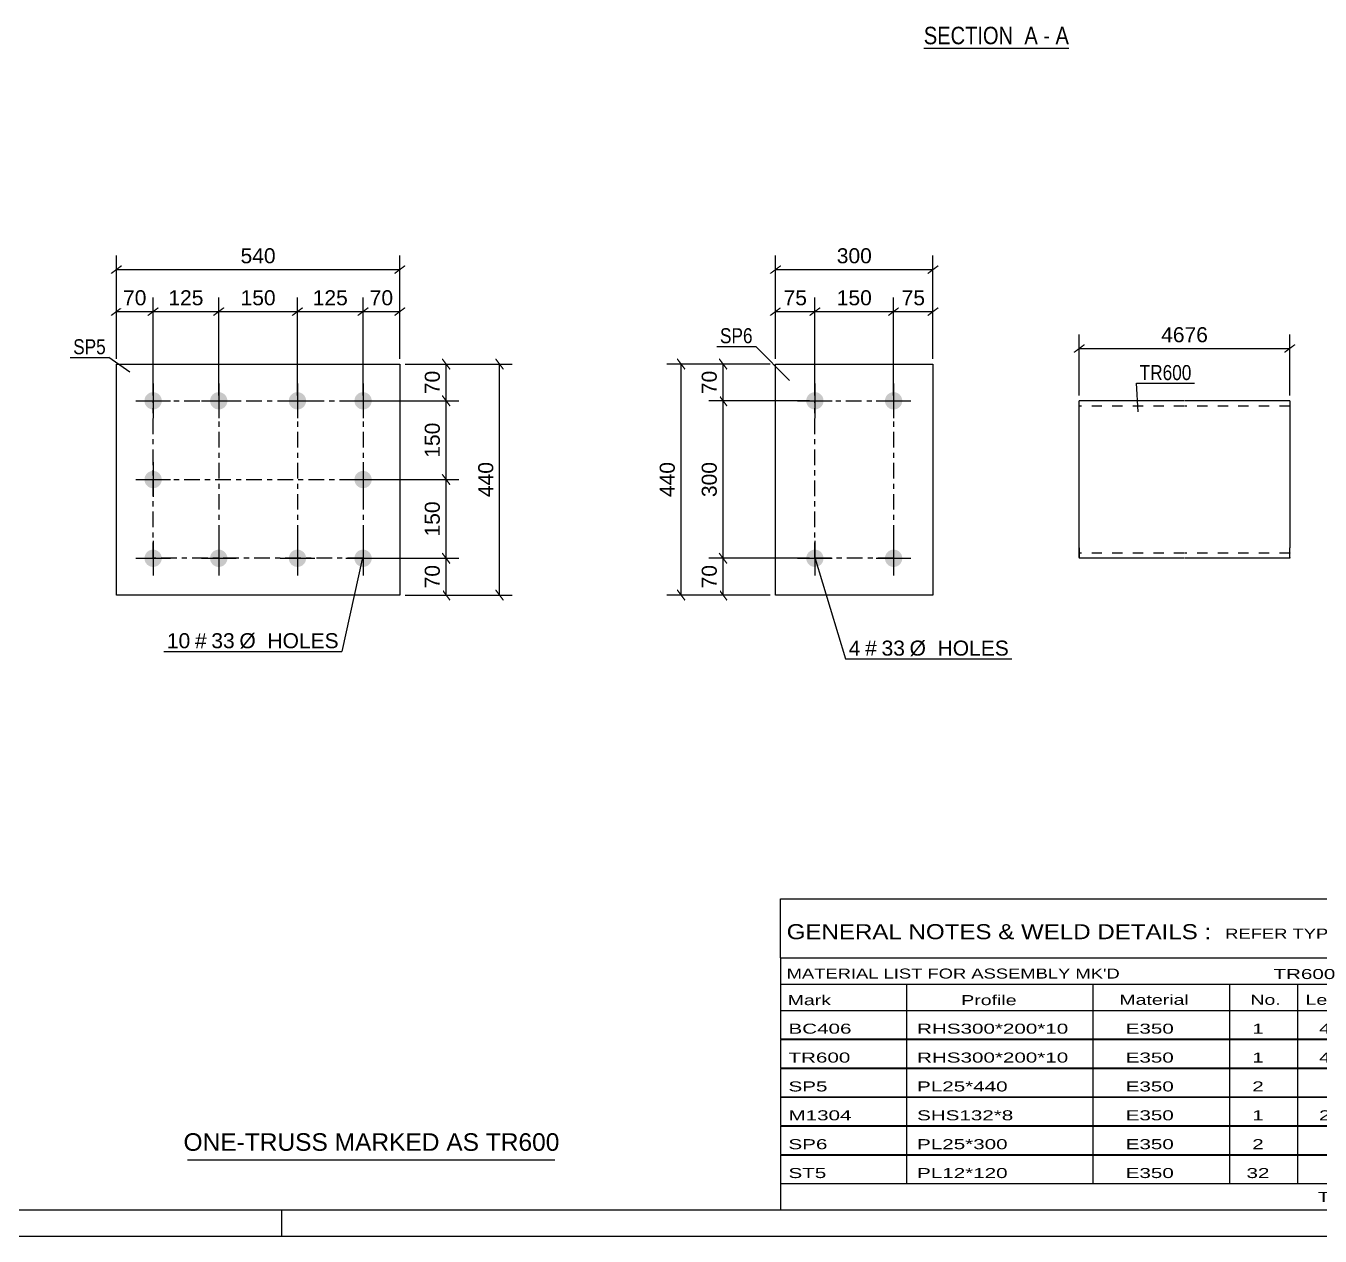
# Model space of a CAD drawing. Header units: millimetres. Extents: x 0 to 841, y 0 to 594.
# Drawn here: x 372.2 to 618.8, y 0 to 230.5 of the extents above; entities that cross this region are included whole.
import ezdxf

# ---------------------------------------------------------------- set-up
doc = ezdxf.new("R2010")
doc.units = ezdxf.units.MM
doc.linetypes.add('DXK_LINE_DOT2', pattern=[3.9198, 1.9599, -1.9599])
doc.linetypes.add('DXK_LINE_DOT3', pattern=[5.9187, 2.979, -0.9799, 0.9799, -0.9799])
doc.styles.add('Arial', font='arial.ttf', dxfattribs={"height": 0.2})
doc.styles.add('Arial Narrow', font='ARIALN.TTF', dxfattribs={"height": 0.2})

# ---------------------------------------------------------------- blocks, each defined once
blk = doc.blocks.new('Unknown-122566984-1134')
at = {"color": 5, "linetype": 'Continuous'}
for p, q in [((5, 5), (836, 5)), ((421, 0), (421, 5)), ((0, 0), (841, 0))]:
    blk.add_line(p, q, dxfattribs=at)
blk = doc.blocks.new('Unknown-122566984-13 - 2287')
at = {"color": 6, "linetype": 'Continuous'}
blk.add_line((543.28, 226.29), (570.93, 226.29), dxfattribs=at)
at = {"color": 0, "linetype": 'Continuous'}
blk.add_wipeout([(561.39, 227.04), (561.39, 230.54), (543.28, 230.54), (543.28, 227.04)], dxfattribs=at)
at = {"color": 7, "linetype": 'Continuous', "style": 'Arial Narrow'}
blk.add_text('SECTION ', height=3.34, dxfattribs=at).set_placement((543.28, 227.04))
at = {"color": 0, "linetype": 'Continuous'}
blk.add_wipeout([(565, 227.04), (565, 230.54), (562.44, 230.54), (562.44, 227.04)], dxfattribs=at)
blk.add_wipeout([(567.32, 227.04), (567.32, 230.54), (566.05, 230.54), (566.05, 227.04)], dxfattribs=at)
at = {"color": 7, "linetype": 'Continuous', "style": 'Arial Narrow'}
blk.add_text('A', height=3.34, dxfattribs=at).set_placement((562.44, 227.04))
at = {"color": 0, "linetype": 'Continuous'}
blk.add_wipeout([(570.93, 227.04), (570.93, 230.54), (568.37, 230.54), (568.37, 227.04)], dxfattribs=at)
at = {"color": 7, "linetype": 'Continuous', "style": 'Arial Narrow'}
for s, p in [('A', (568.37, 227.04)), ('-', (566.05, 227.04))]:
    blk.add_text(s, height=3.34, dxfattribs=at).set_placement(p)
blk = doc.blocks.new('Bolt-122566984-1923 - 1876')
at = {"linetype": 'Continuous'}
for points in [[(396.45, 160.77, -1), (396.45, 157.47, -1)], [(408.95, 160.77, -1), (408.95, 157.47, -1)], [(423.95, 160.77, -1), (423.95, 157.47, -1)], [(436.45, 160.77, -1), (436.45, 157.47, -1)], [(396.45, 145.77, -1), (396.45, 142.47, -1)], [(436.45, 145.77, -1), (436.45, 142.47, -1)], [(396.45, 130.77, -1), (396.45, 127.47, -1)], [(408.95, 130.77, -1), (408.95, 127.47, -1)], [(423.95, 130.77, -1), (423.95, 127.47, -1)], [(436.45, 130.77, -1), (436.45, 127.47, -1)]]:
    blk.add_hatch(color=1, dxfattribs=at).paths.add_polyline_path(points)
at = {"color": 1, "linetype": 'Continuous'}
for p, q in [((396.45, 162.42), (396.45, 155.82)), ((408.95, 162.42), (408.95, 155.82)), ((423.95, 162.42), (423.95, 155.82)), ((436.45, 162.42), (436.45, 155.82)), ((393.15, 159.12), (399.75, 159.12)), ((405.65, 159.12), (412.25, 159.12)), ((420.65, 159.12), (427.25, 159.12)), ((433.15, 159.12), (439.75, 159.12)), ((396.45, 147.42), (396.45, 140.82)), ((436.45, 147.42), (436.45, 140.82)), ((393.15, 144.12), (399.75, 144.12)), ((433.15, 144.12), (439.75, 144.12)), ((396.45, 132.42), (396.45, 125.82)), ((408.95, 132.42), (408.95, 125.82)), ((423.95, 132.42), (423.95, 125.82)), ((436.45, 132.42), (436.45, 125.82)), ((393.15, 129.12), (399.75, 129.12)), ((405.65, 129.12), (412.25, 129.12)), ((420.65, 129.12), (427.25, 129.12)), ((433.15, 129.12), (439.75, 129.12))]:
    blk.add_line(p, q, dxfattribs=at)
blk = doc.blocks.new('Part-122566984-1892 - 1876')
at = {"color": 2, "linetype": 'Continuous'}
for p, q in [((389.45, 122.12), (389.45, 166.12)), ((389.45, 166.12), (443.45, 166.12)), ((443.45, 166.12), (443.45, 122.12)), ((443.45, 122.12), (389.45, 122.12))]:
    blk.add_line(p, q, dxfattribs=at)
blk = doc.blocks.new('Part-122566984-1611 - 1605')
at = {"color": 2, "linetype": 'Continuous'}
for p, q in [((592.9, 159.12), (572.9, 159.12)), ((572.9, 131.12), (572.9, 159.12)), ((613, 159.12), (593, 159.12)), ((613, 159.12), (613, 157.12)), ((613, 157.12), (613, 131.12)), ((572.9, 131.12), (572.9, 129.12)), ((613, 129.12), (613, 131.12)), ((592.9, 129.12), (572.9, 129.12)), ((613, 129.12), (593, 129.12))]:
    blk.add_line(p, q, dxfattribs=at)
at = {"color": 7, "linetype": 'DXK_LINE_DOT2'}
for p, q in [((592.9, 158.12), (572.9, 158.12)), ((613, 158.12), (593, 158.12)), ((572.9, 129.27), (572.9, 131.12)), ((613, 130.12), (613, 131.12)), ((572.9, 130.12), (572.9, 130.19)), ((592.9, 130.12), (572.9, 130.12)), ((613, 130.12), (593, 130.12)), ((613, 130.19), (613, 130.12)), ((613, 129.27), (613, 129.12))]:
    blk.add_line(p, q, dxfattribs=at)
blk = doc.blocks.new('Bolt-122566984-1771 - 1713')
at = {"linetype": 'Continuous'}
for points in [[(522.53, 160.77, -1), (522.53, 157.47, -1)], [(537.53, 160.77, -1), (537.53, 157.47, -1)], [(522.53, 130.77, -1), (522.53, 127.47, -1)], [(537.53, 130.77, -1), (537.53, 127.47, -1)]]:
    blk.add_hatch(color=1, dxfattribs=at).paths.add_polyline_path(points)
at = {"color": 1, "linetype": 'Continuous'}
for p, q in [((522.53, 162.42), (522.53, 155.82)), ((537.53, 162.42), (537.53, 155.82)), ((519.23, 159.12), (525.83, 159.12)), ((534.23, 159.12), (540.83, 159.12)), ((522.53, 132.42), (522.53, 125.82)), ((537.53, 132.42), (537.53, 125.82)), ((519.23, 129.12), (525.83, 129.12)), ((534.23, 129.12), (540.83, 129.12))]:
    blk.add_line(p, q, dxfattribs=at)
blk = doc.blocks.new('Part-122566984-1776 - 1713')
at = {"color": 2, "linetype": 'Continuous'}
for p, q in [((515.03, 122.12), (515.03, 166.12)), ((515.03, 166.12), (545.03, 166.12)), ((545.03, 166.12), (545.03, 122.12)), ((545.03, 122.12), (515.03, 122.12))]:
    blk.add_line(p, q, dxfattribs=at)
blk = doc.blocks.new('Rectangle-122566984-2019 - 1876')
at = {"color": 1, "linetype": 'DXK_LINE_DOT3'}
blk.add_lwpolyline([(396.45, 159.12), (436.45, 159.12), (436.45, 129.12), (396.45, 129.12), (396.45, 159.12)], close=True, dxfattribs=at)
blk = doc.blocks.new('Rectangle-122566984-1861 - 1713')
at = {"color": 1, "linetype": 'DXK_LINE_DOT3'}
blk.add_lwpolyline([(522.53, 159.12), (537.53, 159.12), (537.53, 129.12), (522.53, 129.12), (522.53, 159.12)], close=True, dxfattribs=at)
blk = doc.blocks.new('Line-122566984-1998 - 1876')
at = {"color": 1, "linetype": 'DXK_LINE_DOT3'}
blk.add_line((408.95, 159.12), (408.95, 129.12), dxfattribs=at)
blk = doc.blocks.new('Line-122566984-2005 - 1876')
at = {"color": 1, "linetype": 'DXK_LINE_DOT3'}
blk.add_line((423.95, 159.12), (423.95, 129.12), dxfattribs=at)
blk = doc.blocks.new('Line-122566984-2012 - 1876')
at = {"color": 1, "linetype": 'DXK_LINE_DOT3'}
blk.add_line((396.45, 144.12), (436.45, 144.12), dxfattribs=at)
blk = doc.blocks.new('StraightDimension-122566984-1948 - 1876')
at = {"linetype": 'Continuous'}
for points in [[(390.35, 176.94), (390.55, 176.79), (388.55, 175.29), (388.35, 175.44)], [(395.55, 175.29), (395.35, 175.44), (397.35, 176.94), (397.55, 176.79)]]:
    blk.add_hatch(color=7, dxfattribs=at).paths.add_polyline_path(points)
at = {"color": 7, "linetype": 'Continuous'}
for p, q in [((389.45, 167.12), (389.45, 178.82)), ((396.45, 160.12), (396.45, 178.82)), ((389.45, 176.12), (396.45, 176.12))]:
    blk.add_line(p, q, dxfattribs=at)
at = {"color": 0}
blk.add_wipeout([(395.77, 176.72), (395.77, 180.92), (390.12, 180.92), (390.12, 176.72)], dxfattribs=at)
at = {"color": 3, "style": 'Arial'}
blk.add_text('70', height=2.865, dxfattribs=at).set_placement((390.72, 177.32))
blk = doc.blocks.new('StraightDimension-122566984-1925 - 1876')
at = {"linetype": 'Continuous'}
for points in [[(388.55, 183.29), (388.35, 183.44), (390.35, 184.94), (390.55, 184.79)], [(444.35, 184.94), (444.55, 184.79), (442.55, 183.29), (442.35, 183.44)]]:
    blk.add_hatch(color=7, dxfattribs=at).paths.add_polyline_path(points)
at = {"color": 7, "linetype": 'Continuous'}
for p, q in [((389.45, 167.12), (389.45, 186.82)), ((443.45, 167.12), (443.45, 186.82)), ((389.45, 184.12), (443.45, 184.12))]:
    blk.add_line(p, q, dxfattribs=at)
at = {"color": 0}
blk.add_wipeout([(420.38, 184.72), (420.38, 188.92), (412.51, 188.92), (412.51, 184.72)], dxfattribs=at)
at = {"color": 3, "style": 'Arial'}
blk.add_text('540', height=2.865, dxfattribs=at).set_placement((413.11, 185.32))
blk = doc.blocks.new('StraightDimension-122566984-1938 - 1876')
at = {"linetype": 'Continuous'}
for points in [[(437.35, 176.94), (437.55, 176.79), (435.55, 175.29), (435.35, 175.44)], [(442.55, 175.29), (442.35, 175.44), (444.35, 176.94), (444.55, 176.79)]]:
    blk.add_hatch(color=7, dxfattribs=at).paths.add_polyline_path(points)
at = {"color": 7, "linetype": 'Continuous'}
for p, q in [((436.45, 160.12), (436.45, 178.82)), ((443.45, 167.12), (443.45, 178.82)), ((436.45, 176.12), (443.45, 176.12))]:
    blk.add_line(p, q, dxfattribs=at)
at = {"color": 0}
blk.add_wipeout([(442.77, 176.72), (442.77, 180.92), (437.12, 180.92), (437.12, 176.72)], dxfattribs=at)
at = {"color": 3, "style": 'Arial'}
blk.add_text('70', height=2.865, dxfattribs=at).set_placement((437.72, 177.32))
blk = doc.blocks.new('StraightDimension-122566984-1963 - 1876')
at = {"linetype": 'Continuous'}
for points in [[(461.62, 167.02), (461.77, 167.22), (463.27, 165.22), (463.12, 165.02)], [(463.27, 121.22), (463.12, 121.02), (461.62, 123.02), (461.77, 123.22)]]:
    blk.add_hatch(color=7, dxfattribs=at).paths.add_polyline_path(points)
at = {"color": 7, "linetype": 'Continuous'}
for p, q in [((444.45, 166.12), (464.85, 166.12)), ((462.45, 122.12), (462.45, 166.12)), ((444.45, 122.12), (464.85, 122.12))]:
    blk.add_line(p, q, dxfattribs=at)
at = {"color": 0}
blk.add_wipeout([(461.85, 148.05), (457.65, 148.05), (457.65, 140.18), (461.85, 140.18)], dxfattribs=at)
at = {"color": 3, "style": 'Arial'}
blk.add_text('440', height=2.865, rotation=90.0002, dxfattribs=at).set_placement((461.25, 140.78))
blk = doc.blocks.new('StraightDimension-122566984-1976 - 1876')
at = {"linetype": 'Continuous'}
for points in [[(453.1, 165.22), (452.95, 165.02), (451.45, 167.02), (451.6, 167.22)], [(451.45, 160.02), (451.6, 160.22), (453.1, 158.22), (452.95, 158.02)]]:
    blk.add_hatch(color=7, dxfattribs=at).paths.add_polyline_path(points)
at = {"color": 7, "linetype": 'Continuous'}
for p, q in [((444.45, 166.12), (454.67, 166.12)), ((452.27, 159.12), (452.27, 166.12)), ((437.45, 159.12), (454.67, 159.12))]:
    blk.add_line(p, q, dxfattribs=at)
at = {"color": 0}
blk.add_wipeout([(451.67, 165.44), (447.47, 165.44), (447.47, 159.79), (451.67, 159.79)], dxfattribs=at)
at = {"color": 3, "style": 'Arial'}
blk.add_text('70', height=2.865, rotation=90.0002, dxfattribs=at).set_placement((451.07, 160.39))
blk = doc.blocks.new('StraightDimension-122566984-1986 - 1876')
at = {"linetype": 'Continuous'}
for points in [[(453.1, 128.22), (452.95, 128.02), (451.45, 130.02), (451.6, 130.22)], [(451.45, 123.02), (451.6, 123.22), (453.1, 121.22), (452.95, 121.02)]]:
    blk.add_hatch(color=7, dxfattribs=at).paths.add_polyline_path(points)
at = {"color": 7, "linetype": 'Continuous'}
for p, q in [((437.45, 129.12), (454.67, 129.12)), ((452.27, 122.12), (452.27, 129.12)), ((444.45, 122.12), (454.67, 122.12))]:
    blk.add_line(p, q, dxfattribs=at)
at = {"color": 0}
blk.add_wipeout([(451.67, 128.44), (447.47, 128.44), (447.47, 122.79), (451.67, 122.79)], dxfattribs=at)
at = {"color": 3, "style": 'Arial'}
blk.add_text('70', height=2.865, rotation=90.0002, dxfattribs=at).set_placement((451.07, 123.39))
blk = doc.blocks.new('StraightDimension-122566984-4180 - 1876')
at = {"linetype": 'Continuous'}
for points in [[(395.55, 175.29), (395.35, 175.44), (397.35, 176.94), (397.55, 176.79)], [(409.85, 176.94), (410.05, 176.79), (408.05, 175.29), (407.85, 175.44)]]:
    blk.add_hatch(color=7, dxfattribs=at).paths.add_polyline_path(points)
at = {"color": 7, "linetype": 'Continuous'}
for p, q in [((396.45, 160.12), (396.45, 178.82)), ((408.95, 160.12), (408.95, 178.82)), ((396.45, 176.12), (408.95, 176.12))]:
    blk.add_line(p, q, dxfattribs=at)
at = {"color": 0}
blk.add_wipeout([(406.63, 176.72), (406.63, 180.92), (398.76, 180.92), (398.76, 176.72)], dxfattribs=at)
at = {"color": 3, "style": 'Arial'}
blk.add_text('125', height=2.865, dxfattribs=at).set_placement((399.36, 177.32))
blk = doc.blocks.new('StraightDimension-122566984-4182 - 1876')
at = {"linetype": 'Continuous'}
for points in [[(408.05, 175.29), (407.85, 175.44), (409.85, 176.94), (410.05, 176.79)], [(424.85, 176.94), (425.05, 176.79), (423.05, 175.29), (422.85, 175.44)]]:
    blk.add_hatch(color=7, dxfattribs=at).paths.add_polyline_path(points)
at = {"color": 7, "linetype": 'Continuous'}
for p, q in [((408.95, 160.12), (408.95, 178.82)), ((423.95, 160.12), (423.95, 178.82)), ((408.95, 176.12), (423.95, 176.12))]:
    blk.add_line(p, q, dxfattribs=at)
at = {"color": 0}
blk.add_wipeout([(420.38, 176.72), (420.38, 180.92), (412.51, 180.92), (412.51, 176.72)], dxfattribs=at)
at = {"color": 3, "style": 'Arial'}
blk.add_text('150', height=2.865, dxfattribs=at).set_placement((413.11, 177.32))
blk = doc.blocks.new('StraightDimension-122566984-4184 - 1876')
at = {"linetype": 'Continuous'}
for points in [[(423.05, 175.29), (422.85, 175.44), (424.85, 176.94), (425.05, 176.79)], [(437.35, 176.94), (437.55, 176.79), (435.55, 175.29), (435.35, 175.44)]]:
    blk.add_hatch(color=7, dxfattribs=at).paths.add_polyline_path(points)
at = {"color": 7, "linetype": 'Continuous'}
for p, q in [((423.95, 160.12), (423.95, 178.82)), ((436.45, 160.12), (436.45, 178.82)), ((423.95, 176.12), (436.45, 176.12))]:
    blk.add_line(p, q, dxfattribs=at)
at = {"color": 0}
blk.add_wipeout([(434.13, 176.72), (434.13, 180.92), (426.26, 180.92), (426.26, 176.72)], dxfattribs=at)
at = {"color": 3, "style": 'Arial'}
blk.add_text('125', height=2.865, dxfattribs=at).set_placement((426.86, 177.32))
blk = doc.blocks.new('StraightDimension-122566984-4204 - 1876')
at = {"linetype": 'Continuous'}
for points in [[(451.45, 145.02), (451.6, 145.22), (453.1, 143.22), (452.95, 143.02)], [(453.1, 128.22), (452.95, 128.02), (451.45, 130.02), (451.6, 130.22)]]:
    blk.add_hatch(color=7, dxfattribs=at).paths.add_polyline_path(points)
at = {"color": 7, "linetype": 'Continuous'}
for p, q in [((437.45, 144.12), (454.67, 144.12)), ((452.27, 129.12), (452.27, 144.12)), ((437.45, 129.12), (454.67, 129.12))]:
    blk.add_line(p, q, dxfattribs=at)
at = {"color": 0}
blk.add_wipeout([(451.67, 140.55), (447.47, 140.55), (447.47, 132.68), (451.67, 132.68)], dxfattribs=at)
at = {"color": 3, "style": 'Arial'}
blk.add_text('150', height=2.865, rotation=90.0002, dxfattribs=at).set_placement((451.07, 133.28))
blk = doc.blocks.new('StraightDimension-122566984-4206 - 1876')
at = {"linetype": 'Continuous'}
for points in [[(451.45, 160.02), (451.6, 160.22), (453.1, 158.22), (452.95, 158.02)], [(453.1, 143.22), (452.95, 143.02), (451.45, 145.02), (451.6, 145.22)]]:
    blk.add_hatch(color=7, dxfattribs=at).paths.add_polyline_path(points)
at = {"color": 7, "linetype": 'Continuous'}
for p, q in [((437.45, 159.12), (454.67, 159.12)), ((452.27, 144.12), (452.27, 159.12)), ((437.45, 144.12), (454.67, 144.12))]:
    blk.add_line(p, q, dxfattribs=at)
at = {"color": 0}
blk.add_wipeout([(451.67, 155.55), (447.47, 155.55), (447.47, 147.68), (451.67, 147.68)], dxfattribs=at)
at = {"color": 3, "style": 'Arial'}
blk.add_text('150', height=2.865, rotation=90.0002, dxfattribs=at).set_placement((451.07, 148.28))
blk = doc.blocks.new('StraightDimension-122566984-1616 - 1605')
at = {"linetype": 'Continuous'}
for points in [[(572, 168.26), (571.8, 168.41), (573.8, 169.91), (574, 169.76)], [(613.9, 169.91), (614.1, 169.76), (612.1, 168.26), (611.9, 168.41)]]:
    blk.add_hatch(color=7, dxfattribs=at).paths.add_polyline_path(points)
at = {"color": 7, "linetype": 'Continuous'}
for p, q in [((572.9, 160.12), (572.9, 171.78)), ((613, 160.12), (613, 171.78)), ((572.9, 169.08), (613, 169.08))]:
    blk.add_line(p, q, dxfattribs=at)
at = {"color": 0}
blk.add_wipeout([(597.99, 169.68), (597.99, 173.88), (587.9, 173.88), (587.9, 169.68)], dxfattribs=at)
at = {"color": 3, "style": 'Arial'}
blk.add_text('4676', height=2.865, dxfattribs=at).set_placement((588.5, 170.28))
blk = doc.blocks.new('StraightDimension-122566984-1851 - 1713')
at = {"linetype": 'Continuous'}
for points in [[(514.13, 183.29), (513.93, 183.44), (515.93, 184.94), (516.13, 184.79)], [(545.93, 184.94), (546.13, 184.79), (544.13, 183.29), (543.93, 183.44)]]:
    blk.add_hatch(color=7, dxfattribs=at).paths.add_polyline_path(points)
at = {"color": 7, "linetype": 'Continuous'}
for p, q in [((515.03, 167.12), (515.03, 186.82)), ((545.03, 167.12), (545.03, 186.82)), ((515.03, 184.12), (545.03, 184.12))]:
    blk.add_line(p, q, dxfattribs=at)
at = {"color": 0}
blk.add_wipeout([(533.97, 184.72), (533.97, 188.92), (526.1, 188.92), (526.1, 184.72)], dxfattribs=at)
at = {"color": 3, "style": 'Arial'}
blk.add_text('300', height=2.865, dxfattribs=at).set_placement((526.7, 185.32))
blk = doc.blocks.new('StraightDimension-122566984-1788 - 1713')
at = {"linetype": 'Continuous'}
for points in [[(504.21, 160.02), (504.36, 160.22), (505.86, 158.22), (505.71, 158.02)], [(505.86, 128.22), (505.71, 128.02), (504.21, 130.02), (504.36, 130.22)]]:
    blk.add_hatch(color=7, dxfattribs=at).paths.add_polyline_path(points)
at = {"color": 7, "linetype": 'Continuous'}
for p, q in [((521.53, 159.12), (502.33, 159.12)), ((505.03, 129.12), (505.03, 159.12)), ((521.53, 129.12), (502.33, 129.12))]:
    blk.add_line(p, q, dxfattribs=at)
at = {"color": 0}
blk.add_wipeout([(504.43, 148.05), (500.23, 148.05), (500.23, 140.18), (504.43, 140.18)], dxfattribs=at)
at = {"color": 3, "style": 'Arial'}
blk.add_text('300', height=2.865, rotation=90.0002, dxfattribs=at).set_placement((503.83, 140.78))
blk = doc.blocks.new('StraightDimension-122566984-1778 - 1713')
at = {"linetype": 'Continuous'}
for points in [[(505.86, 165.22), (505.71, 165.02), (504.21, 167.02), (504.36, 167.22)], [(504.21, 160.02), (504.36, 160.22), (505.86, 158.22), (505.71, 158.02)]]:
    blk.add_hatch(color=7, dxfattribs=at).paths.add_polyline_path(points)
at = {"color": 7, "linetype": 'Continuous'}
for p, q in [((514.03, 166.12), (502.33, 166.12)), ((505.03, 159.12), (505.03, 166.12)), ((521.53, 159.12), (502.33, 159.12))]:
    blk.add_line(p, q, dxfattribs=at)
at = {"color": 0}
blk.add_wipeout([(504.43, 165.44), (500.23, 165.44), (500.23, 159.79), (504.43, 159.79)], dxfattribs=at)
at = {"color": 3, "style": 'Arial'}
blk.add_text('70', height=2.865, rotation=90.0002, dxfattribs=at).set_placement((503.83, 160.39))
blk = doc.blocks.new('StraightDimension-122566984-1798 - 1713')
at = {"linetype": 'Continuous'}
for points in [[(505.86, 128.22), (505.71, 128.02), (504.21, 130.02), (504.36, 130.22)], [(504.21, 123.02), (504.36, 123.22), (505.86, 121.22), (505.71, 121.02)]]:
    blk.add_hatch(color=7, dxfattribs=at).paths.add_polyline_path(points)
at = {"color": 7, "linetype": 'Continuous'}
for p, q in [((521.53, 129.12), (502.33, 129.12)), ((505.03, 122.12), (505.03, 129.12)), ((514.03, 122.12), (502.33, 122.12))]:
    blk.add_line(p, q, dxfattribs=at)
at = {"color": 0}
blk.add_wipeout([(504.43, 128.44), (500.23, 128.44), (500.23, 122.79), (504.43, 122.79)], dxfattribs=at)
at = {"color": 3, "style": 'Arial'}
blk.add_text('70', height=2.865, rotation=90.0002, dxfattribs=at).set_placement((503.83, 123.39))
blk = doc.blocks.new('StraightDimension-122566984-1809 - 1713')
at = {"linetype": 'Continuous'}
for points in [[(496.21, 167.02), (496.36, 167.22), (497.86, 165.22), (497.71, 165.02)], [(497.86, 121.22), (497.71, 121.02), (496.21, 123.02), (496.36, 123.22)]]:
    blk.add_hatch(color=7, dxfattribs=at).paths.add_polyline_path(points)
at = {"color": 7, "linetype": 'Continuous'}
for p, q in [((514.03, 166.12), (494.33, 166.12)), ((497.03, 122.12), (497.03, 166.12)), ((514.03, 122.12), (494.33, 122.12))]:
    blk.add_line(p, q, dxfattribs=at)
at = {"color": 0}
blk.add_wipeout([(496.43, 148.05), (492.23, 148.05), (492.23, 140.18), (496.43, 140.18)], dxfattribs=at)
at = {"color": 3, "style": 'Arial'}
blk.add_text('440', height=2.865, rotation=90.0002, dxfattribs=at).set_placement((495.83, 140.78))
blk = doc.blocks.new('StraightDimension-122566984-1820 - 1713')
at = {"linetype": 'Continuous'}
for points in [[(515.93, 176.94), (516.13, 176.79), (514.13, 175.29), (513.93, 175.44)], [(521.63, 175.29), (521.43, 175.44), (523.43, 176.94), (523.63, 176.79)]]:
    blk.add_hatch(color=7, dxfattribs=at).paths.add_polyline_path(points)
at = {"color": 7, "linetype": 'Continuous'}
for p, q in [((515.03, 167.12), (515.03, 178.82)), ((522.53, 160.12), (522.53, 178.82)), ((515.03, 176.12), (522.53, 176.12))]:
    blk.add_line(p, q, dxfattribs=at)
at = {"color": 0}
blk.add_wipeout([(521.61, 176.72), (521.61, 180.92), (515.96, 180.92), (515.96, 176.72)], dxfattribs=at)
at = {"color": 3, "style": 'Arial'}
blk.add_text('75', height=2.865, dxfattribs=at).set_placement((516.56, 177.32))
blk = doc.blocks.new('StraightDimension-122566984-1830 - 1713')
at = {"linetype": 'Continuous'}
for points in [[(521.63, 175.29), (521.43, 175.44), (523.43, 176.94), (523.63, 176.79)], [(538.43, 176.94), (538.63, 176.79), (536.63, 175.29), (536.43, 175.44)]]:
    blk.add_hatch(color=7, dxfattribs=at).paths.add_polyline_path(points)
at = {"color": 7, "linetype": 'Continuous'}
for p, q in [((522.53, 160.12), (522.53, 178.82)), ((537.53, 160.12), (537.53, 178.82)), ((522.53, 176.12), (537.53, 176.12))]:
    blk.add_line(p, q, dxfattribs=at)
at = {"color": 0}
blk.add_wipeout([(533.97, 176.72), (533.97, 180.92), (526.1, 180.92), (526.1, 176.72)], dxfattribs=at)
at = {"color": 3, "style": 'Arial'}
blk.add_text('150', height=2.865, dxfattribs=at).set_placement((526.7, 177.32))
blk = doc.blocks.new('StraightDimension-122566984-1840 - 1713')
at = {"linetype": 'Continuous'}
for points in [[(538.43, 176.94), (538.63, 176.79), (536.63, 175.29), (536.43, 175.44)], [(544.13, 175.29), (543.93, 175.44), (545.93, 176.94), (546.13, 176.79)]]:
    blk.add_hatch(color=7, dxfattribs=at).paths.add_polyline_path(points)
at = {"color": 7, "linetype": 'Continuous'}
for p, q in [((537.53, 160.12), (537.53, 178.82)), ((545.03, 167.12), (545.03, 178.82)), ((537.53, 176.12), (545.03, 176.12))]:
    blk.add_line(p, q, dxfattribs=at)
at = {"color": 0}
blk.add_wipeout([(544.11, 176.72), (544.11, 180.92), (538.46, 180.92), (538.46, 176.72)], dxfattribs=at)
at = {"color": 3, "style": 'Arial'}
blk.add_text('75', height=2.865, dxfattribs=at).set_placement((539.06, 177.32))
blk = doc.blocks.new('Mark-122566984-1888 - 1876')
at = {"color": 0}
blk.add_wipeout([(387.43, 167.99), (387.43, 170.99), (381.22, 170.99), (381.22, 167.99)], dxfattribs=at)
blk.add_wipeout([(387.43, 167.99), (387.43, 170.99), (381.22, 170.99), (381.22, 167.99)], dxfattribs=at)
at = {"color": 30, "linetype": 'Continuous'}
for p in [(380.62, 167.39), (392.01, 164.55)]:
    blk.add_line(p, (388.03, 167.39), dxfattribs=at)
at = {"color": 3, "style": 'Arial Narrow'}
blk.add_text('SP5', height=2.863, dxfattribs=at).set_placement((381.22, 167.99))
blk = doc.blocks.new('Mark-122566984-1919 - 1876')
at = {"color": 0}
blk.add_wipeout([(403.52, 111.99), (403.52, 114.99), (399.07, 114.99), (399.07, 111.99)], dxfattribs=at)
blk.add_wipeout([(403.52, 111.99), (403.52, 114.99), (399.07, 114.99), (399.07, 111.99)], dxfattribs=at)
blk.add_wipeout([(406.64, 111.99), (406.64, 114.99), (404.42, 114.99), (404.42, 111.99)], dxfattribs=at)
blk.add_wipeout([(406.64, 111.99), (406.64, 114.99), (404.42, 114.99), (404.42, 111.99)], dxfattribs=at)
at = {"color": 3, "style": 'Arial'}
blk.add_text('10', height=2.865, dxfattribs=at).set_placement((399.07, 111.99))
at = {"color": 0}
blk.add_wipeout([(411.99, 111.99), (411.99, 114.99), (407.54, 114.99), (407.54, 111.99)], dxfattribs=at)
blk.add_wipeout([(411.99, 111.99), (411.99, 114.99), (407.54, 114.99), (407.54, 111.99)], dxfattribs=at)
at = {"color": 3, "style": 'Arial'}
blk.add_text('#', height=2.87, dxfattribs=at).set_placement((404.42, 111.99))
at = {"color": 0}
blk.add_wipeout([(431.78, 111.99), (431.78, 114.99), (412.89, 114.99), (412.89, 111.99)], dxfattribs=at)
blk.add_wipeout([(431.78, 111.99), (431.78, 114.99), (412.89, 114.99), (412.89, 111.99)], dxfattribs=at)
at = {"color": 7, "linetype": 'Continuous'}
for p in [(436.27, 128.95), (398.47, 111.39)]:
    blk.add_line(p, (432.38, 111.39), dxfattribs=at)
at = {"color": 3, "style": 'Arial'}
for s, p in [('33', (407.54, 111.99)), ('Ø  HOLES', (412.89, 111.99))]:
    blk.add_text(s, height=2.865, dxfattribs=at).set_placement(p)
blk = doc.blocks.new('Unknown-122566984-4837')
at = {"color": 7, "linetype": 'Continuous'}
for p, q in [((516, 64.25), (676, 64.25)), ((516, 53), (516, 64.25)), ((676, 64.25), (676, 53)), ((516, 53), (676, 53)), ((516, 53), (516, 48)), ((676, 53), (676, 48)), ((516, 48), (676, 48)), ((516, 48), (516, 43)), ((540, 48), (540, 43)), ((575.5, 48), (575.5, 43)), ((601.5, 48), (601.5, 43)), ((614.5, 48), (614.5, 43)), ((632, 48), (632, 43)), ((654, 48), (654, 43)), ((676, 48), (676, 43)), ((516, 43), (676, 43)), ((516, 42.95), (516, 37.55)), ((516, 42.95), (676, 42.95)), ((540, 43), (540, 37.5)), ((575.5, 43), (575.5, 37.5)), ((601.5, 43), (601.5, 37.5)), ((614.5, 43), (614.5, 37.5)), ((632, 43), (632, 37.5)), ((654, 43), (654, 37.5)), ((676, 42.95), (676, 37.55)), ((516, 37.55), (676, 37.55)), ((516, 37.45), (516, 32.05)), ((516, 37.45), (676, 37.45)), ((540, 37.5), (540, 32)), ((575.5, 37.5), (575.5, 32)), ((601.5, 37.5), (601.5, 32)), ((614.5, 37.5), (614.5, 32)), ((632, 37.5), (632, 32)), ((654, 37.5), (654, 32)), ((676, 37.45), (676, 32.05)), ((516, 32.05), (676, 32.05)), ((516, 31.95), (516, 26.55)), ((516, 31.95), (676, 31.95)), ((540, 32), (540, 26.5)), ((575.5, 32), (575.5, 26.5)), ((601.5, 32), (601.5, 26.5)), ((614.5, 32), (614.5, 26.5)), ((632, 32), (632, 26.5)), ((654, 32), (654, 26.5)), ((676, 31.95), (676, 26.55)), ((516, 26.55), (676, 26.55)), ((516, 26.45), (516, 21.05)), ((516, 26.45), (676, 26.45)), ((540, 26.5), (540, 21)), ((575.5, 26.5), (575.5, 21)), ((601.5, 26.5), (601.5, 21)), ((614.5, 26.5), (614.5, 21)), ((632, 26.5), (632, 21)), ((654, 26.5), (654, 21)), ((676, 26.45), (676, 21.05)), ((516, 21.05), (676, 21.05)), ((516, 20.95), (516, 15.55)), ((516, 20.95), (676, 20.95)), ((540, 21), (540, 15.5)), ((575.5, 21), (575.5, 15.5)), ((601.5, 21), (601.5, 15.5)), ((614.5, 21), (614.5, 15.5)), ((632, 21), (632, 15.5)), ((654, 21), (654, 15.5)), ((676, 20.95), (676, 15.55)), ((516, 15.55), (676, 15.55)), ((516, 15.45), (516, 10.05)), ((516, 15.45), (676, 15.45)), ((540, 15.5), (540, 10)), ((575.5, 15.5), (575.5, 10)), ((601.5, 15.5), (601.5, 10)), ((614.5, 15.5), (614.5, 10)), ((632, 15.5), (632, 10)), ((654, 15.5), (654, 10)), ((676, 15.45), (676, 10.05)), ((516, 10.05), (676, 10.05)), ((516, 10), (676, 10)), ((516, 10), (516, 5)), ((632, 10), (632, 5)), ((654, 10), (654, 5)), ((676, 10), (676, 5)), ((516, 5), (676, 5))]:
    blk.add_line(p, q, dxfattribs=at)
at = {"color": 7, "style": 'Arial Narrow'}
for s, height, width, p in [('GENERAL NOTES & WELD DETAILS :', 2.8633, 1.4, (517.15, 56.56)), ('REFER TYP DRAWING TYP-01', 1.9089, 1.6, (600.7, 56.66)), ("MATERIAL LIST FOR ASSEMBLY MK'D", 1.9089, 1.6, (517.15, 49.06)), ('TR600', 1.909, 1.794707, (609.9, 48.97)), ('1', 1.91, 1.794707, (638.08, 49.06)), ('No. Required', 1.9089, 1.6, (647.41, 49.06)), ('Mark', 1.909, 1.7, (517.34, 44)), ('Profile', 1.909, 1.7, (550.41, 44)), ('Material', 1.909, 1.7, (580.54, 44.06)), ('No.', 1.909, 1.7, (605.5, 44.06)), ('Length', 1.909, 1.7, (616, 44.06)), ('Area', 1.909, 1.7, (638.5, 44.06)), ('Weight', 1.909, 1.7, (658, 44.06))]:
    blk.add_text(s, height=height, dxfattribs=dict(at, width=width)).set_placement(p)
at = {"color": 7, "linetype": 'Continuous', "style": 'Arial Narrow'}
for s, height, width, p in [('BC406', 1.909, 1.794707, (517.5, 38.56)), ('RHS300*200*10', 1.9089, 1.794707, (542, 38.56)), ('E350', 1.909, 1.794707, (581.74, 38.56)), ('1', 1.91, 1.794707, (605.86, 38.56)), ('4676', 1.909, 1.794707, (618.58, 38.56)), ('4.7', 1.909, 1.794707, (642.32, 38.56)), ('352.4', 1.909, 1.794707, (658.96, 38.56)), ('TR600', 1.909, 1.794707, (517.5, 33.06)), ('RHS300*200*10', 1.9089, 1.794707, (542, 33.06)), ('E350', 1.909, 1.794707, (581.74, 33.06)), ('1', 1.91, 1.794707, (605.86, 33.06)), ('4676', 1.909, 1.794707, (618.58, 33.06)), ('4.7', 1.909, 1.794707, (642.32, 33.06)), ('352.4', 1.909, 1.794707, (658.96, 33.06)), ('SP5', 1.909, 1.794707, (517.5, 27.56)), ('PL25*440', 1.909, 1.794707, (542, 27.56)), ('E350', 1.909, 1.794707, (581.74, 27.56)), ('2', 1.91, 1.794707, (605.86, 27.56)), ('540', 1.909, 1.794707, (620.77, 27.56)), ('0.5', 1.909, 1.794707, (642.32, 27.56)), ('93.3', 1.909, 1.794707, (661.14, 27.56)), ('M1304', 1.909, 1.794707, (517.5, 22.06)), ('SHS132*8', 1.909, 1.794707, (542, 22.06)), ('E350', 1.909, 1.794707, (581.74, 22.06)), ('1', 1.91, 1.794707, (605.86, 22.06)), ('2890', 1.909, 1.794707, (618.58, 22.06)), ('1.5', 1.909, 1.794707, (642.32, 22.06)), ('90.0', 1.909, 1.794707, (661.14, 22.06)), ('SP6', 1.909, 1.794707, (517.5, 16.56)), ('PL25*300', 1.909, 1.794707, (542, 16.56)), ('E350', 1.909, 1.794707, (581.74, 16.56)), ('2', 1.91, 1.794707, (605.86, 16.56)), ('440', 1.909, 1.794707, (620.77, 16.56)), ('0.3', 1.909, 1.794707, (642.32, 16.56)), ('51.8', 1.909, 1.794707, (661.14, 16.56)), ('ST5', 1.909, 1.794707, (517.5, 11.06)), ('PL12*120', 1.909, 1.794707, (542, 11.06)), ('E350', 1.909, 1.794707, (581.74, 11.06)), ('32', 1.909, 1.794707, (604.76, 11.06)), ('120', 1.909, 1.794707, (620.77, 11.06)), ('0.0', 1.909, 1.794707, (642.32, 11.06)), ('21.4', 1.909, 1.794707, (661.14, 11.06)), ('Total', 1.909, 1.7, (618.33, 6.5)), ('13.1', 1.909, 1.794707, (639.64, 6.5)), ('961.3', 1.909, 1.794707, (658.96, 6.5))]:
    blk.add_text(s, height=height, dxfattribs=dict(at, width=width)).set_placement(p)
blk = doc.blocks.new('Unknown-122566984-4838')
at = {"color": 7, "linetype": 'Continuous'}
blk.add_line((403, 14.5), (473, 14.5), dxfattribs=at)
at = {"color": 7, "style": 'Arial'}
blk.add_text('ONE-TRUSS MARKED AS TR600', height=3.3428, dxfattribs=at).set_placement((402.24, 16.25))
blk = doc.blocks.new('Mark-122566984-1607 - 1605')
at = {"color": 0}
blk.add_wipeout([(594.27, 163.07), (594.27, 166.07), (584.41, 166.07), (584.41, 163.07)], dxfattribs=at)
blk.add_wipeout([(594.27, 163.07), (594.27, 166.07), (584.41, 166.07), (584.41, 163.07)], dxfattribs=at)
at = {"color": 30, "linetype": 'Continuous'}
for p, q in [((584.1, 157.01), (583.81, 162.47)), ((583.81, 162.47), (594.87, 162.47))]:
    blk.add_line(p, q, dxfattribs=at)
at = {"color": 3, "style": 'Arial Narrow'}
blk.add_text('TR600', height=2.863, dxfattribs=at).set_placement((584.41, 163.07))
blk = doc.blocks.new('Mark-122566984-1767 - 1713')
at = {"color": 0}
blk.add_wipeout([(531.2, 110.58), (531.2, 113.58), (528.98, 113.58), (528.98, 110.58)], dxfattribs=at)
blk.add_wipeout([(531.2, 110.58), (531.2, 113.58), (528.98, 113.58), (528.98, 110.58)], dxfattribs=at)
at = {"color": 7, "linetype": 'Continuous'}
blk.add_line((522.53, 129.28), (528.38, 109.98), dxfattribs=at)
at = {"color": 0}
blk.add_wipeout([(534.33, 110.58), (534.33, 113.58), (532.1, 113.58), (532.1, 110.58)], dxfattribs=at)
blk.add_wipeout([(534.33, 110.58), (534.33, 113.58), (532.1, 113.58), (532.1, 110.58)], dxfattribs=at)
at = {"color": 3, "style": 'Arial'}
blk.add_text('4', height=2.87, dxfattribs=at).set_placement((528.98, 110.58))
at = {"color": 0}
blk.add_wipeout([(539.67, 110.58), (539.67, 113.58), (535.23, 113.58), (535.23, 110.58)], dxfattribs=at)
blk.add_wipeout([(539.67, 110.58), (539.67, 113.58), (535.23, 113.58), (535.23, 110.58)], dxfattribs=at)
at = {"color": 3, "style": 'Arial'}
blk.add_text('#', height=2.87, dxfattribs=at).set_placement((532.1, 110.58))
at = {"color": 0}
blk.add_wipeout([(559.46, 110.58), (559.46, 113.58), (540.57, 113.58), (540.57, 110.58)], dxfattribs=at)
blk.add_wipeout([(559.46, 110.58), (559.46, 113.58), (540.57, 113.58), (540.57, 110.58)], dxfattribs=at)
at = {"color": 7, "linetype": 'Continuous'}
blk.add_line((528.38, 109.98), (560.06, 109.98), dxfattribs=at)
at = {"color": 3, "style": 'Arial'}
for s, p in [('33', (535.23, 110.58)), ('Ø  HOLES', (540.57, 110.58))]:
    blk.add_text(s, height=2.865, dxfattribs=at).set_placement(p)
blk = doc.blocks.new('Mark-122566984-1772 - 1713')
at = {"color": 0}
blk.add_wipeout([(510.66, 170.09), (510.66, 173.09), (504.45, 173.09), (504.45, 170.09)], dxfattribs=at)
blk.add_wipeout([(510.66, 170.09), (510.66, 173.09), (504.45, 173.09), (504.45, 170.09)], dxfattribs=at)
at = {"color": 30, "linetype": 'Continuous'}
for p in [(503.85, 169.49), (517.69, 162.96)]:
    blk.add_line(p, (511.26, 169.49), dxfattribs=at)
at = {"color": 3, "style": 'Arial Narrow'}
blk.add_text('SP6', height=2.863, dxfattribs=at).set_placement((504.45, 170.09))

msp = doc.modelspace()

# ---------------------------------------------------------------- block references
for name in ['Unknown-122566984-1134', 'Part-122566984-1892 - 1876', 'Part-122566984-1776 - 1713', 'Bolt-122566984-1923 - 1876', 'Bolt-122566984-1771 - 1713', 'Rectangle-122566984-2019 - 1876', 'Line-122566984-1998 - 1876', 'Line-122566984-2005 - 1876', 'Rectangle-122566984-1861 - 1713', 'Part-122566984-1611 - 1605', 'Line-122566984-2012 - 1876', 'Unknown-122566984-4837', 'Unknown-122566984-4838']:
    msp.add_blockref(name, (0, 0))

# ---------------------------------------------------------------- next in the draw order: block references
for name in ['Unknown-122566984-13 - 2287', 'StraightDimension-122566984-1851 - 1713', 'StraightDimension-122566984-1948 - 1876', 'StraightDimension-122566984-1616 - 1605', 'StraightDimension-122566984-1788 - 1713']:
    msp.add_blockref(name, (0, 0))

# ---------------------------------------------------------------- next in the draw order: block references
for name in ['StraightDimension-122566984-1925 - 1876', 'StraightDimension-122566984-1778 - 1713', 'Mark-122566984-1607 - 1605', 'StraightDimension-122566984-1798 - 1713']:
    msp.add_blockref(name, (0, 0))

# ---------------------------------------------------------------- next in the draw order: block references
for name in ['StraightDimension-122566984-4180 - 1876', 'StraightDimension-122566984-1938 - 1876', 'Mark-122566984-1888 - 1876', 'StraightDimension-122566984-1809 - 1713', 'Mark-122566984-1767 - 1713']:
    msp.add_blockref(name, (0, 0))

# ---------------------------------------------------------------- next in the draw order: block references
for name in ['StraightDimension-122566984-4182 - 1876', 'StraightDimension-122566984-1820 - 1713', 'StraightDimension-122566984-1963 - 1876']:
    msp.add_blockref(name, (0, 0))

# ---------------------------------------------------------------- next in the draw order: block references
for name in ['StraightDimension-122566984-1830 - 1713', 'Mark-122566984-1772 - 1713', 'StraightDimension-122566984-1976 - 1876', 'StraightDimension-122566984-1986 - 1876']:
    msp.add_blockref(name, (0, 0))

# ---------------------------------------------------------------- next in the draw order: block references
for name in ['StraightDimension-122566984-4184 - 1876', 'StraightDimension-122566984-1840 - 1713', 'StraightDimension-122566984-4204 - 1876']:
    msp.add_blockref(name, (0, 0))

# ---------------------------------------------------------------- next in the draw order: block references
for name in ['StraightDimension-122566984-4206 - 1876', 'Mark-122566984-1919 - 1876']:
    msp.add_blockref(name, (0, 0))

doc.saveas('drawing.dxf')
